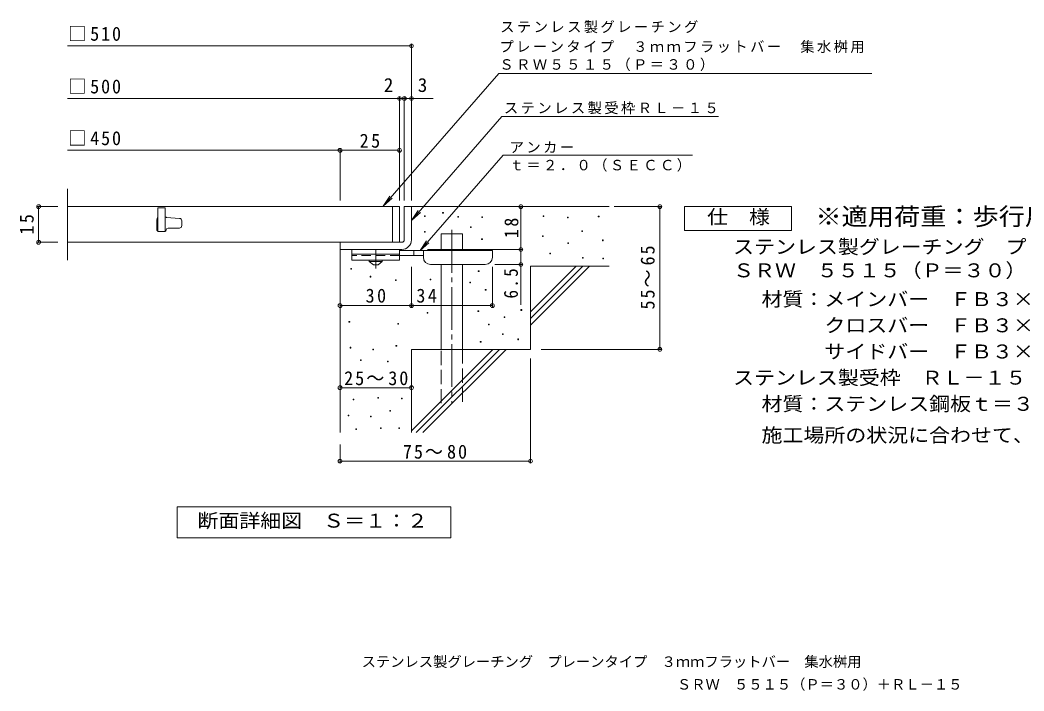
# Model space of a CAD drawing. Units: millimetres on the paper, enlarged 10 times, with parts at other scales. Extents: x -1575 to 1625, y -1371 to 1178.
# Drawn here: x -1575 to 533, y -1371 to 39 of the extents above; entities that cross this region are included whole.
import ezdxf
from ezdxf.enums import TextEntityAlignment as Align

# ---------------------------------------------------------------- set-up
doc = ezdxf.new("R2010")
doc.units = ezdxf.units.MM
doc.header["$LTSCALE"] = 10
doc.header["$PDMODE"] = 32
doc.header["$PDSIZE"] = 8
for name, pattern in [('CHAIN1', [8, 5, -1, 1, -1]), ('CHAIN2', [12, 9, -1, 1, -1]), ('DASHED2', [3, 2, -1]), ('DASHED3', [4, 3, -1])]:
    doc.linetypes.add(name, pattern=pattern)
for name, color, linetype, lineweight in [('D-0', 7, 'Continuous', 9), ('D-1', 2, 'Continuous', 9), ('D-2', 3, 'Continuous', 9), ('D-4', 7, 'Continuous', 9), ('D-5', 7, 'Continuous', 9), ('D-6', 6, 'Continuous', 9), ('D-9', 4, 'Continuous', 9)]:
    doc.layers.add(name, color=color, linetype=linetype, lineweight=lineweight)
doc.layers.add('F-5_F-5ﾚｲﾔ', color=7, linetype='Continuous')
doc.styles.add('ＭＳ ゴシック', font='')
doc.styles.get('ＭＳ ゴシック').set_extended_font_data('MS Gothic')

msp = doc.modelspace()

# ---------------------------------------------------------------- linework, layer by layer
at = {"layer": 'D-0'}
for points in [[(-726.32, -373.74), (-726.32, -372.24), (-724.82, -372.24), (-724.82, -373.74)], [(-687.93, -366.5), (-687.93, -365), (-686.43, -365), (-686.43, -366.5)], [(-655.8, -375.09), (-655.8, -373.59), (-654.3, -373.59), (-654.3, -375.09)], [(-605.86, -375.77), (-605.86, -374.27), (-604.36, -374.27), (-604.36, -375.77)], [(-476.6, -373.74), (-476.6, -372.24), (-475.1, -372.24), (-475.1, -373.74)], [(-425.84, -376.45), (-425.84, -374.95), (-424.34, -374.95), (-424.34, -376.45)], [(-360.88, -374.42), (-360.88, -372.92), (-359.38, -372.92), (-359.38, -374.42)], [(-629.55, -396.75), (-629.55, -395.25), (-628.04, -395.25), (-628.04, -396.75)], [(-726.16, -406.41), (-726.16, -404.91), (-724.66, -404.91), (-724.66, -406.41)], [(-605.92, -421.69), (-605.92, -420.19), (-604.42, -420.19), (-604.42, -421.69)], [(-477.95, -415.7), (-477.95, -414.2), (-476.45, -414.2), (-476.45, -415.7)], [(-395.65, -405.17), (-395.65, -403.67), (-394.15, -403.67), (-394.15, -405.17)], [(-425.17, -430.59), (-425.17, -429.09), (-423.67, -429.09), (-423.67, -430.59)], [(-352.1, -424.34), (-352.1, -422.84), (-350.6, -422.84), (-350.6, -424.34)], [(-463, -452.01), (-463, -450.5), (-461.5, -450.5), (-461.5, -452.01)], [(-394.36, -461.35), (-394.36, -459.85), (-392.86, -459.85), (-392.86, -461.35)], [(-351.45, -462.83), (-351.45, -461.33), (-349.95, -461.33), (-349.95, -462.83)], [(-880.66, -484.34), (-880.66, -482.84), (-879.16, -482.84), (-879.16, -484.34)], [(-840.31, -500.71), (-840.31, -499.21), (-838.81, -499.21), (-838.81, -500.71)], [(-714.42, -506.77), (-714.42, -505.27), (-712.92, -505.27), (-712.92, -506.77)], [(-612.92, -489.34), (-612.92, -487.84), (-611.42, -487.84), (-611.42, -489.34)], [(-787.01, -507.94), (-787.01, -506.44), (-785.51, -506.44), (-785.51, -507.94)], [(-630.95, -512.91), (-630.95, -511.41), (-629.45, -511.41), (-629.45, -512.91)], [(-598.24, -528.69), (-598.24, -527.19), (-596.74, -527.19), (-596.74, -528.69)], [(-720.66, -576.55), (-720.66, -575.05), (-719.16, -575.05), (-719.16, -576.55)], [(-613.71, -573.42), (-613.71, -571.92), (-612.21, -571.92), (-612.21, -573.42)], [(-558.58, -585.81), (-558.58, -584.31), (-557.08, -584.31), (-557.08, -585.81)], [(-523.33, -570.84), (-523.33, -569.34), (-521.84, -569.34), (-521.84, -570.84)], [(-884.6, -595.51), (-884.6, -594.01), (-883.1, -594.01), (-883.1, -595.51)], [(-782.32, -599.65), (-782.32, -598.15), (-780.82, -598.15), (-780.82, -599.65)], [(-591.75, -601.51), (-591.75, -600), (-590.25, -600), (-590.25, -601.51)], [(-561.96, -621.68), (-561.96, -620.18), (-560.46, -620.18), (-560.46, -621.68)], [(-530.1, -632.43), (-530.1, -630.93), (-528.6, -630.93), (-528.6, -632.43)], [(-882.18, -649.93), (-882.18, -648.43), (-880.68, -648.43), (-880.68, -649.93)], [(-834.66, -653.82), (-834.66, -652.32), (-833.16, -652.32), (-833.16, -653.82)], [(-785.87, -646.39), (-785.87, -644.89), (-784.37, -644.89), (-784.37, -646.39)], [(-608.75, -637.71), (-608.75, -636.21), (-607.25, -636.21), (-607.25, -637.71)], [(-860.75, -676.51), (-860.75, -675.01), (-859.25, -675.01), (-859.25, -676.51)], [(-803.73, -679.09), (-803.73, -677.59), (-802.23, -677.59), (-802.23, -679.09)], [(-875.71, -758.91), (-875.71, -757.41), (-874.21, -757.41), (-874.21, -758.91)], [(-823.94, -755.1), (-823.94, -753.6), (-822.44, -753.6), (-822.44, -755.1)], [(-774.07, -757.01), (-774.07, -755.51), (-772.57, -755.51), (-772.57, -757.01)], [(-886.37, -792.41), (-886.37, -790.91), (-884.87, -790.91), (-884.87, -792.41)], [(-839.16, -794.69), (-839.16, -793.19), (-837.67, -793.19), (-837.67, -794.69)], [(-798.81, -782.89), (-798.81, -781.39), (-797.31, -781.39), (-797.31, -782.89)], [(-870, -820.96), (-870, -819.46), (-868.5, -819.46), (-868.5, -820.96)], [(-818.23, -819.44), (-818.23, -817.94), (-816.73, -817.94), (-816.73, -819.44)], [(-780.16, -819.44), (-780.16, -817.94), (-778.66, -817.94), (-778.66, -819.44)]]:
    msp.add_lwpolyline(points, close=True, dxfattribs=at)
at = {"layer": 'D-1'}
for p, q in [((-768.45, -422.79), (-768.44, -352.79)), ((-768.44, -352.79), (-753.44, -352.79)), ((-753.44, -352.79), (-753.45, -422.79)), ((-903.45, -427.79), (-773.45, -427.79)), ((-903.45, -442.79), (-903.45, -427.79)), ((-773.45, -442.79), (-903.45, -442.79))]:
    msp.add_line(p, q, dxfattribs=at)
for radius, start, end in [(5, 270.02448, 0.01074), (20, 270, 0.00024), (5, 270, 0.0002)]:
    msp.add_arc((-773.45, -422.79), radius, start, end, dxfattribs=at)
at = {"layer": 'D-2'}
for p, q in [((-1476.11, -465.29), (-1476.11, -315.29)), ((-778.44, -352.79), (-1476.11, -352.79)), ((-1270.94, -355.29), (-1270.94, -405.29)), ((-793.44, -352.79), (-793.44, -427.79)), ((-778.44, -352.79), (-778.44, -427.79)), ((-1268.64, -375.29), (-1270.94, -375.29)), ((-1268.25, -375.31), (-1240.56, -377.44)), ((-1288.44, -380.29), (-1288.44, -400.29)), ((-1264.69, -397.79), (-1240.94, -397.79)), ((-1235.94, -392.79), (-1235.94, -382.42)), ((-1285.94, -405.29), (-1270.94, -405.29)), ((-778.44, -427.79), (-1476.11, -427.79))]:
    msp.add_line(p, q, dxfattribs=at)
msp.add_lwpolyline([(-1270.94, -355.29), (-1285.94, -355.29), (-1285.94, -405.29)], dxfattribs=at)
for centre, radius, start, end in [((-1283.44, -380.29), 5, 120.0009, 180), ((-1268.64, -380.29), 5, 85.60144, 89.99998), ((-1240.94, -382.42), 5, 0, 85.60141), ((-1283.44, -400.29), 5, 180, 270), ((-1264.69, -401.54), 3.75, 90, 180), ((-1240.94, -392.79), 5, 270, 0), ((-1272.19, -401.54), 3.75, 270, 0)]:
    msp.add_arc(centre, radius, start, end, dxfattribs=at)
at = {"layer": 'D-4'}
for p, q in [((-1476.11, -14.93), (-753.45, -14.93)), ((-753.45, -339.84), (-753.45, -11.93)), ((-1476.11, -125.62), (-707.76, -125.62)), ((-778.45, -339.84), (-778.45, -122.62)), ((-768.44, -339.84), (-768.44, -122.62)), ((-903.45, -339.84), (-903.45, -231.37)), ((-1539.51, -352.79), (-1496.11, -352.79)), ((-1536.51, -352.79), (-1536.51, -427.79)), ((-523.49, -352.79), (-523.49, -442.79)), ((-327.42, -352.79), (-228.76, -352.79)), ((-231.76, -652.79), (-231.76, -352.79)), ((-1539.51, -427.79), (-1496.11, -427.79)), ((-719.44, -442.79), (-520.49, -442.79)), ((-523.49, -442.79), (-523.49, -559.54)), ((-753.45, -563.9), (-753.45, -479.29)), ((-583.44, -563.9), (-583.44, -479.29)), ((-520.49, -474.29), (-578.44, -474.29)), ((-481.21, -652.79), (-228.76, -652.79)), ((-503.44, -671.94), (-503.44, -890.88)), ((-903.45, -733.41), (-753.44, -733.41)), ((-903.45, -852.79), (-903.45, -890.88)), ((-903.45, -887.88), (-503.44, -887.88))]:
    msp.add_line(p, q, dxfattribs=at)
for points in [[(-1476.11, -234.37), (-903.45, -234.37), (-778.45, -234.37)], [(-903.45, -560.9), (-753.45, -560.9), (-583.44, -560.9)]]:
    msp.add_lwpolyline(points, dxfattribs=at)
for p in [(-753.45, -14.93), (-778.45, -125.62), (-768.44, -125.62), (-753.45, -125.62), (-903.45, -234.37), (-778.45, -234.37), (-1536.51, -352.79), (-523.49, -352.79), (-231.76, -352.79), (-1536.51, -427.79), (-523.49, -442.79), (-523.49, -474.29), (-903.45, -560.9), (-753.45, -560.9), (-583.44, -560.9), (-231.76, -652.79), (-903.45, -733.41), (-753.44, -733.41), (-903.45, -887.88), (-503.44, -887.88)]:
    msp.add_point(p, dxfattribs=at)
at = {"layer": 'D-5'}
for p, q in [((-570.18, -73.04), (-812.68, -351.66)), ((-563.36, -163.55), (-753.44, -381.96)), ((-563.36, -163.55), (-108.76, -163.55)), ((-560.78, -244.74), (-735.33, -445.29)), ((-560.78, -244.74), (-162.92, -244.74)), ((-812.68, -351.66), (-798.87, -330.82)), ((-812.68, -351.66), (-793.95, -335.11)), ((-753.44, -381.96), (-739.63, -361.12)), ((-753.44, -381.96), (-734.71, -365.4)), ((-735.33, -445.29), (-721.51, -424.45)), ((-735.33, -445.29), (-716.59, -428.74))]:
    msp.add_line(p, q, dxfattribs=at)
msp.add_lwpolyline([(-570.18, -73.04), (-53.34, -73.04), (213.52, -73.04)], dxfattribs=at)
for points in [[(-179.88, -402.79), (-179.88, -352.79), (45.12, -352.79), (45.12, -402.79)], [(-1245.44, -1048.74), (-1245.44, -983.74), (-670.44, -983.74), (-670.44, -1048.74)]]:
    msp.add_lwpolyline(points, close=True, dxfattribs=at)
at = {"layer": 'D-6'}
for p, q in [((-753.44, -352.79), (-338.44, -352.79)), ((-691.15, -410.29), (-646.15, -410.29)), ((-691.15, -445.29), (-691.15, -410.29)), ((-646.15, -445.29), (-646.15, -410.29)), ((-903.45, -442.79), (-903.45, -827.79)), ((-691.15, -652.79), (-691.15, -474.29)), ((-646.15, -652.79), (-646.15, -474.29)), ((-503.45, -477.79), (-338.44, -477.79)), ((-503.45, -477.79), (-503.45, -652.79)), ((-503.45, -573.8), (-407.43, -477.79)), ((-503.45, -587.94), (-393.29, -477.79)), ((-503.45, -602.08), (-379.15, -477.79)), ((-753.44, -652.79), (-753.44, -827.79)), ((-753.44, -652.79), (-503.45, -652.79)), ((-753.44, -823.8), (-582.44, -652.79)), ((-743.29, -827.79), (-568.3, -652.79)), ((-729.16, -827.79), (-554.15, -652.79))]:
    msp.add_line(p, q, dxfattribs=at)
at = {"layer": 'D-6', "linetype": 'CHAIN2'}
msp.add_line((-668.65, -401.83), (-668.65, -766.13), dxfattribs=at)
at = {"layer": 'D-6', "linetype": 'DASHED3'}
for p, q in [((-691.15, -766.13), (-691.15, -652.79)), ((-646.15, -652.79), (-646.15, -766.13))]:
    msp.add_line(p, q, dxfattribs=at)
at = {"layer": 'D-9', "color": 3}
for p, q in [((-878.45, -442.79), (-878.45, -465.29)), ((-778.44, -442.79), (-878.45, -442.79)), ((-778.44, -442.79), (-778.44, -465.29)), ((-778.44, -452.79), (-878.45, -452.79)), ((-778.44, -465.29), (-878.45, -465.29))]:
    msp.add_line(p, q, dxfattribs=at)
at = {"layer": 'D-9', "linetype": 'CHAIN1'}
msp.add_line((-828.44, -483.03), (-828.44, -442.79), dxfattribs=at)
at = {"layer": 'D-9', "color": 3, "linetype": 'DASHED2'}
msp.add_line((-778.44, -455.29), (-878.45, -455.29), dxfattribs=at)
at = {"layer": 'D-9'}
for p, q in [((-583.44, -445.29), (-778.44, -445.29)), ((-728.42, -455.29), (-778.44, -455.29)), ((-748.45, -455.29), (-748.45, -445.29)), ((-728.44, -459.29), (-728.44, -445.29)), ((-583.44, -459.29), (-583.44, -445.29)), ((-713.44, -474.29), (-598.44, -474.29))]:
    msp.add_line(p, q, dxfattribs=at)
at = {"layer": 'D-9', "color": 2}
for p, q in [((-842.2, -467.79), (-842.2, -465.29)), ((-842.2, -467.79), (-833.44, -475.29)), ((-842.2, -467.79), (-814.7, -467.79)), ((-833.44, -475.29), (-823.45, -475.29)), ((-823.45, -475.29), (-814.7, -467.79)), ((-814.7, -467.79), (-814.7, -465.29))]:
    msp.add_line(p, q, dxfattribs=at)
at = {"layer": 'D-9'}
for centre, start, end in [((-713.44, -459.29), 180, 270), ((-598.44, -459.29), 270, 0)]:
    msp.add_arc(centre, 15, start, end, dxfattribs=at)

# ---------------------------------------------------------------- texts
at = {"layer": 'D-4', "color": 2, "style": 'ＭＳ ゴシック'}
for s, p in [('2', (-811.39, -120.62)), ('3', (-740.14, -120.62))]:
    msp.add_text(s, height=29.33, dxfattribs=at).set_placement(p, align=Align.BOTTOM_LEFT)
at = {"layer": 'D-4', "color": 2, "char_height": 29.33, "attachment_point": 7, "style": 'ＭＳ ゴシック'}
for s, insert in [('\\T1.21;\\W0.95;□510', (-1474.24, -4.93)), ('\\T1.21;\\W0.95;□500', (-1474.24, -115.62)), ('\\T1.21;\\W0.95;□450', (-1474.24, -224.37)), ('\\T1.27;\\W0.95;25', (-862.19, -229.37)), ('\\T1.27;\\W0.95;30', (-849.7, -554.9)), ('\\T1.27;\\W0.95;34', (-743.08, -554.9)), ('\\T1.22;\\W0.95;25～30', (-894.7, -728.41)), ('\\T1.22;\\W0.95;75～80', (-771.31, -882.88))]:
    msp.add_mtext(s, dxfattribs=dict(at, insert=insert))
at = {"layer": 'D-4', "color": 2, "char_height": 29.33, "attachment_point": 7, "rotation": 90, "style": 'ＭＳ ゴシック'}
for s, insert in [('\\T1.27;\\W0.95;15', (-1546.51, -411.54)), ('\\T1.27;\\W0.95;18', (-528.49, -419.04)), ('\\T1.22;\\W0.95;55～65', (-242.29, -569.04)), ('\\T1.27;\\W0.9;6.5', (-529.49, -545.99))]:
    msp.add_mtext(s, dxfattribs=dict(at, insert=insert))
at = {"layer": 'D-5', "color": 2, "style": 'ＭＳ ゴシック', "width": 1.1}
for s, p in [('仕\u3000様', (-132.38, -397.79)), ('ステンレス製グレーチング\u3000プレーンタイプ\u3000３ｍｍフラットバー\u3000集水桝用', (-77.79, -460.71)), ('ＳＲＷ\u3000５５１５（Ｐ＝３０）', (-77.79, -510.17)), ('材質：メインバー\u3000ＦＢ３×１５（ＳＵＳ３０４）', (-18.08, -570.71)), ('\u3000\u3000\u3000クロスバー\u3000ＦＢ３×１０（ＳＵＳ３０４）', (-18.08, -625.71)), ('\u3000\u3000\u3000サイドバー\u3000ＦＢ３×１５（ＳＵＳ３０４）', (-18.08, -680.71)), ('ステンレス製受枠\u3000ＲＬ－１５（四方枠）', (-77.79, -735.71)), ('材質：ステンレス鋼板ｔ＝３．０（ＳＵＳ３０４）', (-18.08, -790.71)), ('施工場所の状況に合わせて、アンカーをプライヤー等で折り曲げてご使用ください。', (-18.08, -856.55)), ('断面詳細図\u3000Ｓ＝１：２', (-1202.94, -1036.24))]:
    msp.add_text(s, height=29.33, dxfattribs=at).set_placement(p, align=Align.BOTTOM_LEFT)
at = {"layer": 'D-5', "color": 3, "style": 'ＭＳ ゴシック', "width": 1.1}
msp.add_text('※適用荷重：歩行用', height=36.66, dxfattribs=at).set_placement((95.12, -402.79), align=Align.BOTTOM_LEFT)
at = {"layer": 'D-5', "char_height": 21.99, "attachment_point": 7, "style": 'ＭＳ ゴシック'}
for s, insert in [('\\T1.17;ステンレス製グレーチング', (-566.87, 11.63)), ('\\T1.17;プレーンタイプ\u3000３ｍｍフラットバー\u3000集水桝用', (-568.42, -30.03)), ('\\T1.17;ＳＲＷ５５１５（Ｐ＝３０）', (-568.64, -67.89)), ('\\T1.17;ステンレス製受枠ＲＬ－１５', (-558.97, -158.8)), ('\\T1.17;アンカー', (-547.13, -240.09)), ('\\T1.17;ｔ＝２．０（ＳＥＣＣ）', (-547.13, -279.4))]:
    msp.add_mtext(s, dxfattribs=dict(at, insert=insert))
at = {"layer": 'F-5_F-5ﾚｲﾔ', "style": 'ＭＳ ゴシック'}
for s, p in [('ステンレス製グレーチング\u3000プレーンタイプ\u3000３ｍｍフラットバー\u3000集水桝用', (-857.9, -1326.74)), ('ＳＲＷ\u3000５５１５（Ｐ＝３０）＋ＲＬ－１５', (-195.77, -1374.35))]:
    msp.add_text(s, height=21.99, dxfattribs=at).set_placement(p, align=Align.BOTTOM_LEFT)

doc.saveas('drawing.dxf')
